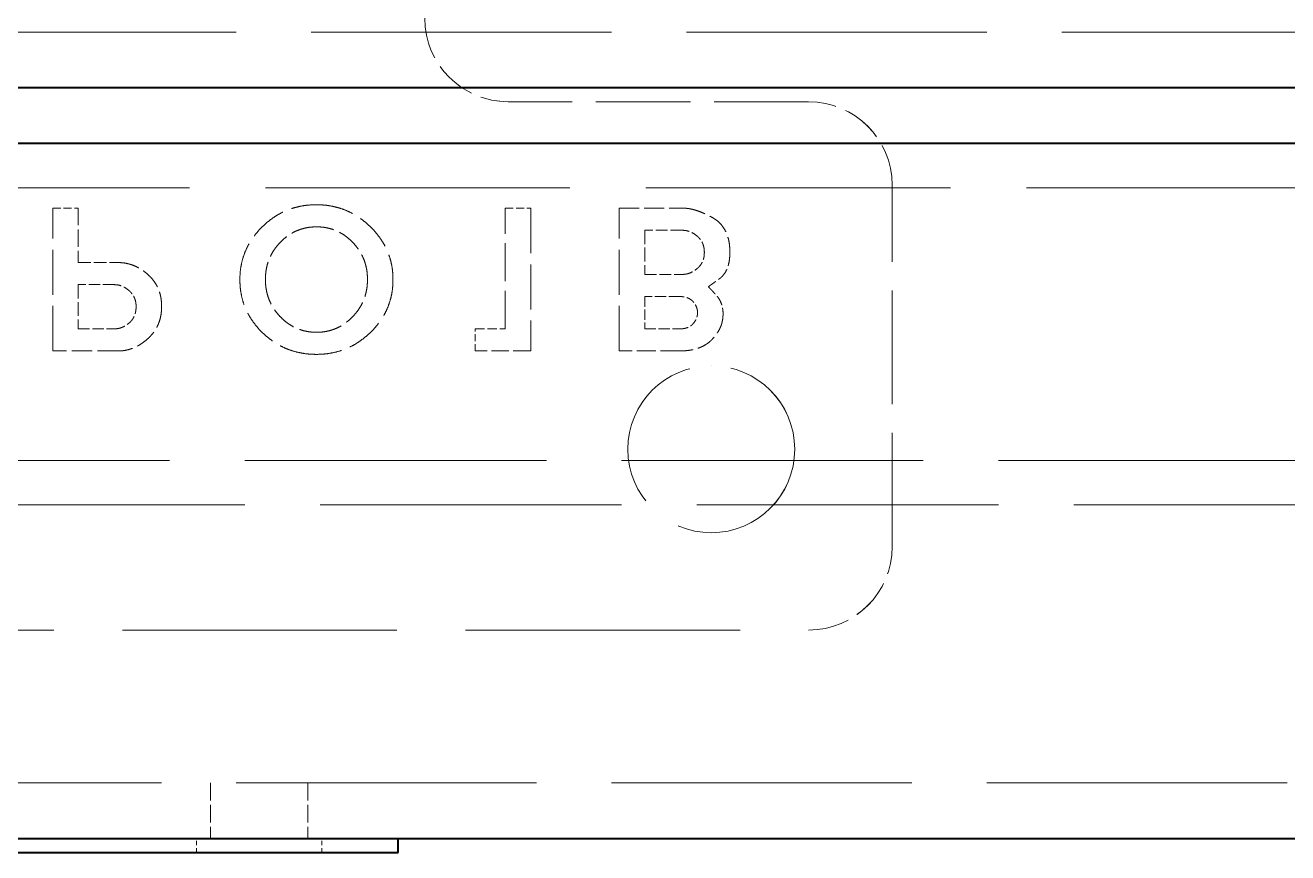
# Model space of a CAD drawing. Header units: millimetres. Extents: x 0 to 5945, y 0 to 4205.
# Drawn here: x 1910.47 to 1955.85, y 2112.45 to 2142.21 of the extents above; entities that cross this region are included whole.
import ezdxf

# ---------------------------------------------------------------- set-up
doc = ezdxf.new("R2010")
doc.units = ezdxf.units.MM
doc.header["$LTSCALE"] = 5
doc.linetypes.add('DASHED', pattern=[0.2067, 0.1654, -0.0413])
doc.layers.add('가려진 것(ISO)', color=2, linetype='DASHED', lineweight=18)
doc.layers.add('가시적인 것(ISO)', color=3, linetype='Continuous', lineweight=40)

msp = doc.modelspace()

# ---------------------------------------------------------------- linework, layer by layer
at = {"layer": '가려진 것(ISO)', "ltscale": 13.050004}
for p, q in [((2106.876, 2141.957), (1580.876, 2141.957)), ((1580.876, 2114.957), (2106.876, 2114.957))]:
    msp.add_line(p, q, dxfattribs=at)
at = {"layer": '가려진 것(ISO)', "ltscale": 0.761779}
for p, q in [((1927.828, 2139.457), (1927.827, 2139.457)), ((1935.127, 2129.957), (1935.126, 2129.957)), ((1935.127, 2123.957), (1935.126, 2123.957)), ((1917.126, 2114.957), (1917.126, 2112.957)), ((1920.626, 2114.957), (1920.626, 2112.957))]:
    msp.add_line(p, q, dxfattribs=at)
at = {"layer": '가려진 것(ISO)', "ltscale": 4.113625}
msp.add_line((1938.627, 2139.457), (1927.828, 2139.457), dxfattribs=at)
at = {"layer": '가려진 것(ISO)', "ltscale": 13.234077}
msp.add_line((1631.876, 2136.357), (2055.876, 2136.357), dxfattribs=at)
at = {"layer": '가려진 것(ISO)', "ltscale": 4.952111}
for p, q in [((1941.626, 2123.457), (1941.626, 2136.457)), ((1941.627, 2123.457), (1941.627, 2136.457))]:
    msp.add_line(p, q, dxfattribs=at)
at = {"layer": '가려진 것(ISO)', "ltscale": 1.956647}
for p, q in [((1911.457, 2130.493), (1911.457, 2135.629)), ((1928.641, 2135.629), (1928.641, 2130.493)), ((1931.82, 2130.493), (1931.82, 2135.629))]:
    msp.add_line(p, q, dxfattribs=at)
at = {"layer": '가려진 것(ISO)', "ltscale": 0.349319}
for p, q in [((1911.457, 2135.629), (1912.375, 2135.629)), ((1927.723, 2135.629), (1928.641, 2135.629))]:
    msp.add_line(p, q, dxfattribs=at)
at = {"layer": '가려진 것(ISO)', "ltscale": 0.745327}
msp.add_line((1912.375, 2135.629), (1912.375, 2133.673), dxfattribs=at)
at = {"layer": '가려진 것(ISO)', "ltscale": 1.653817}
msp.add_line((1927.723, 2131.288), (1927.723, 2135.629), dxfattribs=at)
at = {"layer": '가려진 것(ISO)', "ltscale": 0.867988}
msp.add_line((1931.82, 2135.629), (1934.099, 2135.629), dxfattribs=at)
at = {"layer": '가려진 것(ISO)', "ltscale": 0.510562}
for p, q in [((1934.078, 2134.834), (1932.738, 2134.834)), ((1932.738, 2133.245), (1934.078, 2133.245))]:
    msp.add_line(p, q, dxfattribs=at)
at = {"layer": '가려진 것(ISO)', "ltscale": 0.60556}
for p, q in [((1932.738, 2134.834), (1932.738, 2133.245)), ((1912.375, 2132.878), (1912.375, 2131.288))]:
    msp.add_line(p, q, dxfattribs=at)
at = {"layer": '가려진 것(ISO)', "ltscale": 0.544048}
msp.add_line((1912.375, 2133.673), (1913.803, 2133.673), dxfattribs=at)
at = {"layer": '가려진 것(ISO)', "ltscale": 0.492363}
for p, q in [((1913.667, 2132.878), (1912.375, 2132.878)), ((1912.375, 2131.288), (1913.667, 2131.288))]:
    msp.add_line(p, q, dxfattribs=at)
at = {"layer": '가려진 것(ISO)', "ltscale": 0.479623}
for p, q in [((1933.997, 2132.45), (1932.738, 2132.45)), ((1932.738, 2131.288), (1933.997, 2131.288))]:
    msp.add_line(p, q, dxfattribs=at)
at = {"layer": '가려진 것(ISO)', "ltscale": 0.442498}
msp.add_line((1932.738, 2132.45), (1932.738, 2131.288), dxfattribs=at)
at = {"layer": '가려진 것(ISO)', "ltscale": 0.412651}
msp.add_line((1926.64, 2131.288), (1927.723, 2131.288), dxfattribs=at)
at = {"layer": '가려진 것(ISO)', "ltscale": 0.30273}
msp.add_line((1926.64, 2130.493), (1926.64, 2131.288), dxfattribs=at)
at = {"layer": '가려진 것(ISO)', "ltscale": 0.893467}
msp.add_line((1913.803, 2130.493), (1911.457, 2130.493), dxfattribs=at)
at = {"layer": '가려진 것(ISO)', "ltscale": 0.76207}
msp.add_line((1928.641, 2130.493), (1926.64, 2130.493), dxfattribs=at)
at = {"layer": '가려진 것(ISO)', "ltscale": 0.824675}
msp.add_line((1933.986, 2130.493), (1931.82, 2130.493), dxfattribs=at)
at = {"layer": '가려진 것(ISO)', "ltscale": 13.103877}
for p, q in [((1606.876, 2126.557), (2080.876, 2126.557)), ((2080.876, 2124.957), (1606.876, 2124.957))]:
    msp.add_line(p, q, dxfattribs=at)
at = {"layer": '가려진 것(ISO)', "ltscale": 11.933559}
msp.add_line((1901.627, 2120.457), (1938.627, 2120.457), dxfattribs=at)
at = {"layer": '가려진 것(ISO)', "ltscale": 0.19037}
for p, q in [((1916.626, 2112.457), (1916.626, 2112.957)), ((1921.126, 2112.457), (1921.126, 2112.957))]:
    msp.add_line(p, q, dxfattribs=at)
at = {"layer": '가려진 것(ISO)', "ltscale": 0.003709}
for p, q in [((1910.555, 2112.457), (1910.555, 2112.447)), ((1910.573, 2112.457), (1910.573, 2112.447)), ((1910.594, 2112.457), (1910.594, 2112.447)), ((1910.809, 2112.457), (1910.809, 2112.447)), ((1910.832, 2112.457), (1910.832, 2112.447)), ((1910.855, 2112.457), (1910.855, 2112.447)), ((1911.033, 2112.457), (1911.033, 2112.447)), ((1911.135, 2112.457), (1911.135, 2112.447)), ((1911.207, 2112.457), (1911.207, 2112.447)), ((1911.222, 2112.457), (1911.222, 2112.447)), ((1911.297, 2112.457), (1911.297, 2112.447)), ((1911.364, 2112.457), (1911.364, 2112.447)), ((1911.458, 2112.457), (1911.458, 2112.447)), ((1911.463, 2112.457), (1911.463, 2112.447)), ((1911.563, 2112.457), (1911.563, 2112.447)), ((1911.599, 2112.457), (1911.599, 2112.447)), ((1911.65, 2112.457), (1911.65, 2112.447)), ((1911.655, 2112.457), (1911.655, 2112.447)), ((1911.832, 2112.457), (1911.832, 2112.447)), ((1911.848, 2112.457), (1911.848, 2112.447)), ((1912.26, 2112.457), (1912.26, 2112.447)), ((1912.69, 2112.457), (1912.69, 2112.447)), ((1912.79, 2112.457), (1912.79, 2112.447)), ((1914.79, 2112.457), (1914.79, 2112.447)), ((1918.776, 2112.457), (1918.776, 2112.447))]:
    msp.add_line(p, q, dxfattribs=at)
at = {"layer": '가려진 것(ISO)', "ltscale": 7.180437}
for centre in [(1935.126, 2126.957), (1935.127, 2126.957)]:
    msp.add_circle(centre, 3, dxfattribs=at)
at = {"layer": '가려진 것(ISO)', "ltscale": 1.795034}
for centre, start, end in [((1927.827, 2142.457), 180, 270), ((1927.828, 2142.457), 180, 270), ((1938.626, 2136.457), 0, 90), ((1938.627, 2136.457), 0, 90), ((1938.626, 2123.457), 270, 0), ((1938.627, 2123.457), 270, 0)]:
    msp.add_arc(centre, 3, start, end, dxfattribs=at)
at = {"layer": '가려진 것(ISO)', "ltscale": 1.629742}
msp.add_open_spline([(1918.184, 2133.061), (1918.186, 2133.151), (1918.191, 2133.33), (1918.23, 2133.592), (1918.293, 2133.845), (1918.382, 2134.088), (1918.495, 2134.322), (1918.635, 2134.545), (1918.799, 2134.759), (1918.987, 2134.96), (1919.191, 2135.146), (1919.409, 2135.308), (1919.638, 2135.445), (1919.877, 2135.557), (1920.127, 2135.645), (1920.387, 2135.706), (1920.658, 2135.745), (1920.842, 2135.749), (1920.936, 2135.752)], degree=3, knots=[0, 0, 0, 0, 0.063291, 0.124932, 0.185727, 0.24587, 0.30622, 0.36753, 0.430311, 0.495281, 0.560293, 0.623697, 0.685612, 0.747076, 0.808616, 0.870877, 0.934477, 1, 1, 1, 1], dxfattribs=at)
at = {"layer": '가려진 것(ISO)', "ltscale": 1.628183}
msp.add_open_spline([(1920.936, 2135.752), (1921.028, 2135.749), (1921.21, 2135.745), (1921.479, 2135.706), (1921.737, 2135.644), (1921.986, 2135.557), (1922.224, 2135.444), (1922.453, 2135.308), (1922.671, 2135.145), (1922.877, 2134.961), (1923.066, 2134.759), (1923.232, 2134.545), (1923.374, 2134.322), (1923.488, 2134.088), (1923.577, 2133.845), (1923.641, 2133.592), (1923.681, 2133.33), (1923.685, 2133.151), (1923.687, 2133.061)], degree=3, knots=[0, 0, 0, 0, 0.064915, 0.127912, 0.189797, 0.251186, 0.312506, 0.374481, 0.437945, 0.503352, 0.568537, 0.631651, 0.693257, 0.753763, 0.814041, 0.874948, 0.936649, 1, 1, 1, 1], dxfattribs=at)
msp.add_open_spline([(1920.936, 2135.752), (1921.028, 2135.749), (1921.21, 2135.745), (1921.479, 2135.706), (1921.737, 2135.644), (1921.986, 2135.557), (1922.224, 2135.444), (1922.453, 2135.308), (1922.671, 2135.145), (1922.877, 2134.961), (1923.066, 2134.759), (1923.232, 2134.545), (1923.374, 2134.322), (1923.488, 2134.088), (1923.577, 2133.845), (1923.641, 2133.592), (1923.681, 2133.33), (1923.685, 2133.151), (1923.687, 2133.061)], degree=3, knots=[0, 0, 0, 0, 0.064915, 0.127912, 0.189797, 0.251186, 0.312506, 0.374481, 0.437945, 0.503352, 0.568537, 0.631651, 0.693257, 0.753763, 0.814041, 0.874948, 0.936649, 1, 1, 1, 1], dxfattribs=at)
at = {"layer": '가려진 것(ISO)', "ltscale": 0.994124}
msp.add_open_spline([(1934.099, 2135.629), (1934.139, 2135.628), (1934.22, 2135.626), (1934.344, 2135.609), (1934.473, 2135.582), (1934.606, 2135.543), (1934.743, 2135.494), (1934.885, 2135.434), (1935.032, 2135.363), (1935.182, 2135.285), (1935.326, 2135.192), (1935.452, 2135.078), (1935.558, 2134.946), (1935.646, 2134.797), (1935.713, 2134.631), (1935.762, 2134.448), (1935.79, 2134.248), (1935.794, 2134.109), (1935.795, 2134.037)], degree=3, knots=[0, 0, 0, 0, 0.0454695, 0.0934888, 0.1436277, 0.196604, 0.2525557, 0.3113266, 0.3739047, 0.4396166, 0.5059503, 0.5705255, 0.6345908, 0.7001064, 0.7681206, 0.8401735, 0.9171441, 1, 1, 1, 1], dxfattribs=at)
msp.add_open_spline([(1934.099, 2135.629), (1934.139, 2135.628), (1934.22, 2135.626), (1934.344, 2135.609), (1934.473, 2135.582), (1934.606, 2135.543), (1934.743, 2135.494), (1934.885, 2135.434), (1935.032, 2135.363), (1935.182, 2135.285), (1935.326, 2135.192), (1935.452, 2135.078), (1935.558, 2134.946), (1935.646, 2134.797), (1935.713, 2134.631), (1935.762, 2134.448), (1935.79, 2134.248), (1935.794, 2134.109), (1935.795, 2134.037)], degree=3, knots=[0, 0, 0, 0, 0.0454695, 0.0934888, 0.1436277, 0.196604, 0.2525557, 0.3113266, 0.3739047, 0.4396166, 0.5059503, 0.5705255, 0.6345908, 0.7001064, 0.7681206, 0.8401735, 0.9171441, 1, 1, 1, 1], dxfattribs=at)
at = {"layer": '가려진 것(ISO)', "ltscale": 1.118081}
msp.add_open_spline([(1920.942, 2134.957), (1920.88, 2134.955), (1920.756, 2134.952), (1920.574, 2134.926), (1920.399, 2134.881), (1920.231, 2134.822), (1920.071, 2134.742), (1919.918, 2134.647), (1919.772, 2134.534), (1919.636, 2134.404), (1919.511, 2134.264), (1919.401, 2134.114), (1919.309, 2133.956), (1919.233, 2133.792), (1919.173, 2133.621), (1919.132, 2133.443), (1919.106, 2133.257), (1919.103, 2133.132), (1919.101, 2133.068)], degree=3, knots=[0, 0, 0, 0, 0.0642169, 0.1263866, 0.1875158, 0.248082, 0.3086649, 0.3696568, 0.4323176, 0.4968162, 0.5616371, 0.6245545, 0.6864353, 0.747774, 0.8091524, 0.871392, 0.9348072, 1, 1, 1, 1], dxfattribs=at)
msp.add_open_spline([(1920.942, 2134.957), (1920.88, 2134.955), (1920.756, 2134.952), (1920.574, 2134.926), (1920.399, 2134.881), (1920.231, 2134.822), (1920.071, 2134.742), (1919.918, 2134.647), (1919.772, 2134.534), (1919.636, 2134.404), (1919.511, 2134.264), (1919.401, 2134.114), (1919.309, 2133.956), (1919.233, 2133.792), (1919.173, 2133.621), (1919.132, 2133.443), (1919.106, 2133.257), (1919.103, 2133.132), (1919.101, 2133.068)], degree=3, knots=[0, 0, 0, 0, 0.0642169, 0.1263866, 0.1875158, 0.248082, 0.3086649, 0.3696568, 0.4323176, 0.4968162, 0.5616371, 0.6245545, 0.6864353, 0.747774, 0.8091524, 0.871392, 0.9348072, 1, 1, 1, 1], dxfattribs=at)
at = {"layer": '가려진 것(ISO)', "ltscale": 1.113287}
msp.add_open_spline([(1922.77, 2133.068), (1922.769, 2133.132), (1922.765, 2133.257), (1922.74, 2133.443), (1922.698, 2133.621), (1922.64, 2133.793), (1922.562, 2133.956), (1922.471, 2134.114), (1922.36, 2134.263), (1922.235, 2134.404), (1922.099, 2134.533), (1921.955, 2134.647), (1921.802, 2134.742), (1921.644, 2134.821), (1921.478, 2134.881), (1921.305, 2134.926), (1921.126, 2134.952), (1921.004, 2134.955), (1920.942, 2134.957)], degree=3, knots=[0, 0, 0, 0, 0.065473, 0.129162, 0.191669, 0.253205, 0.314946, 0.377093, 0.440281, 0.505381, 0.570157, 0.63283, 0.693807, 0.754357, 0.814262, 0.87502, 0.936487, 1, 1, 1, 1], dxfattribs=at)
at = {"layer": '가려진 것(ISO)', "ltscale": 0.477811}
msp.add_open_spline([(1934.878, 2134.04), (1934.877, 2134.069), (1934.876, 2134.126), (1934.864, 2134.21), (1934.844, 2134.29), (1934.817, 2134.365), (1934.781, 2134.435), (1934.738, 2134.501), (1934.687, 2134.563), (1934.609, 2134.636), (1934.503, 2134.715), (1934.367, 2134.783), (1934.225, 2134.827), (1934.127, 2134.832), (1934.078, 2134.834)], degree=3, knots=[0, 0, 0, 0, 0.070191, 0.137132, 0.20239, 0.265819, 0.3282, 0.39099, 0.454328, 0.519563, 0.646553, 0.766882, 0.882893, 1, 1, 1, 1], dxfattribs=at)
at = {"layer": '가려진 것(ISO)', "ltscale": 0.941819}
msp.add_open_spline([(1913.803, 2133.673), (1913.853, 2133.671), (1913.951, 2133.669), (1914.096, 2133.647), (1914.237, 2133.613), (1914.375, 2133.565), (1914.509, 2133.502), (1914.64, 2133.426), (1914.766, 2133.337), (1914.888, 2133.235), (1915.002, 2133.122), (1915.1, 2132.999), (1915.185, 2132.869), (1915.252, 2132.729), (1915.307, 2132.583), (1915.343, 2132.427), (1915.367, 2132.264), (1915.37, 2132.153), (1915.371, 2132.096)], degree=3, knots=[0, 0, 0, 0, 0.05998, 0.118968, 0.177474, 0.2364, 0.296069, 0.356869, 0.419289, 0.484327, 0.549383, 0.612895, 0.675306, 0.737718, 0.800338, 0.864752, 0.931121, 1, 1, 1, 1], dxfattribs=at)
msp.add_open_spline([(1913.803, 2133.673), (1913.853, 2133.671), (1913.951, 2133.669), (1914.096, 2133.647), (1914.237, 2133.613), (1914.375, 2133.565), (1914.509, 2133.502), (1914.64, 2133.426), (1914.766, 2133.337), (1914.888, 2133.235), (1915.002, 2133.122), (1915.1, 2132.999), (1915.185, 2132.869), (1915.252, 2132.729), (1915.307, 2132.583), (1915.343, 2132.427), (1915.367, 2132.264), (1915.37, 2132.153), (1915.371, 2132.096)], degree=3, knots=[0, 0, 0, 0, 0.05998, 0.118968, 0.177474, 0.2364, 0.296069, 0.356869, 0.419289, 0.484327, 0.549383, 0.612895, 0.675306, 0.737718, 0.800338, 0.864752, 0.931121, 1, 1, 1, 1], dxfattribs=at)
at = {"layer": '가려진 것(ISO)', "ltscale": 0.477725}
msp.add_open_spline([(1934.078, 2133.245), (1934.127, 2133.247), (1934.225, 2133.252), (1934.367, 2133.296), (1934.504, 2133.364), (1934.608, 2133.444), (1934.687, 2133.517), (1934.737, 2133.579), (1934.781, 2133.644), (1934.817, 2133.714), (1934.844, 2133.789), (1934.864, 2133.869), (1934.876, 2133.953), (1934.877, 2134.01), (1934.878, 2134.04)], degree=3, knots=[0, 0, 0, 0, 0.117128, 0.23316, 0.353512, 0.480979, 0.546226, 0.609576, 0.67174, 0.734132, 0.797573, 0.862843, 0.929797, 1, 1, 1, 1], dxfattribs=at)
at = {"layer": '가려진 것(ISO)', "ltscale": 0.589636}
msp.add_open_spline([(1935.795, 2134.037), (1935.794, 2133.982), (1935.792, 2133.877), (1935.774, 2133.725), (1935.744, 2133.585), (1935.702, 2133.459), (1935.648, 2133.344), (1935.58, 2133.243), (1935.501, 2133.153), (1935.411, 2133.08), (1935.322, 2133.018), (1935.243, 2132.963), (1935.177, 2132.915), (1935.123, 2132.876), (1935.08, 2132.846), (1935.051, 2132.824), (1935.032, 2132.812), (1935.024, 2132.806), (1935.022, 2132.804)], degree=3, knots=[0, 0, 0, 0, 0.105646, 0.204516, 0.296198, 0.381522, 0.46299, 0.540907, 0.616999, 0.693286, 0.76542, 0.827434, 0.880047, 0.923399, 0.956632, 0.980963, 0.995178, 1, 1, 1, 1], dxfattribs=at)
msp.add_open_spline([(1935.795, 2134.037), (1935.794, 2133.982), (1935.792, 2133.877), (1935.774, 2133.725), (1935.744, 2133.585), (1935.702, 2133.459), (1935.648, 2133.344), (1935.58, 2133.243), (1935.501, 2133.153), (1935.411, 2133.08), (1935.322, 2133.018), (1935.243, 2132.963), (1935.177, 2132.915), (1935.123, 2132.876), (1935.08, 2132.846), (1935.051, 2132.824), (1935.032, 2132.812), (1935.024, 2132.806), (1935.022, 2132.804)], degree=3, knots=[0, 0, 0, 0, 0.105646, 0.204516, 0.296198, 0.381522, 0.46299, 0.540907, 0.616999, 0.693286, 0.76542, 0.827434, 0.880047, 0.923399, 0.956632, 0.980963, 0.995178, 1, 1, 1, 1], dxfattribs=at)
at = {"layer": '가려진 것(ISO)', "ltscale": 0.470744}
msp.add_open_spline([(1914.454, 2132.089), (1914.453, 2132.118), (1914.452, 2132.174), (1914.44, 2132.255), (1914.421, 2132.333), (1914.392, 2132.406), (1914.359, 2132.476), (1914.315, 2132.541), (1914.265, 2132.603), (1914.189, 2132.677), (1914.086, 2132.757), (1913.951, 2132.825), (1913.812, 2132.871), (1913.716, 2132.875), (1913.667, 2132.878)], degree=3, knots=[0, 0, 0, 0, 0.0689271, 0.1353421, 0.1998924, 0.2628274, 0.3258005, 0.3888875, 0.4520883, 0.5182866, 0.6468784, 0.7669486, 0.8834435, 1, 1, 1, 1], dxfattribs=at)
at = {"layer": '가려진 것(ISO)', "ltscale": 1.631055}
msp.add_open_spline([(1920.936, 2130.37), (1920.842, 2130.373), (1920.658, 2130.377), (1920.388, 2130.416), (1920.127, 2130.477), (1919.877, 2130.563), (1919.638, 2130.674), (1919.41, 2130.811), (1919.191, 2130.972), (1918.987, 2131.156), (1918.799, 2131.355), (1918.634, 2131.569), (1918.495, 2131.792), (1918.382, 2132.026), (1918.293, 2132.27), (1918.23, 2132.525), (1918.191, 2132.79), (1918.186, 2132.97), (1918.184, 2133.061)], degree=3, knots=[0, 0, 0, 0, 0.06547, 0.129019, 0.191178, 0.252596, 0.313915, 0.375781, 0.439001, 0.503662, 0.568253, 0.630807, 0.692068, 0.75257, 0.812874, 0.873837, 0.936091, 1, 1, 1, 1], dxfattribs=at)
at = {"layer": '가려진 것(ISO)', "ltscale": 1.122817}
msp.add_open_spline([(1919.101, 2133.068), (1919.103, 2133.003), (1919.106, 2132.875), (1919.132, 2132.687), (1919.174, 2132.507), (1919.233, 2132.333), (1919.309, 2132.168), (1919.401, 2132.01), (1919.511, 2131.86), (1919.636, 2131.719), (1919.772, 2131.589), (1919.918, 2131.476), (1920.071, 2131.38), (1920.231, 2131.301), (1920.399, 2131.241), (1920.574, 2131.196), (1920.756, 2131.17), (1920.88, 2131.167), (1920.942, 2131.165)], degree=3, knots=[0, 0, 0, 0, 0.066214, 0.130004, 0.192612, 0.254651, 0.316026, 0.377646, 0.44056, 0.505107, 0.569334, 0.63173, 0.692637, 0.752964, 0.813275, 0.874146, 0.936054, 1, 1, 1, 1], dxfattribs=at)
msp.add_open_spline([(1919.101, 2133.068), (1919.103, 2133.003), (1919.106, 2132.875), (1919.132, 2132.687), (1919.174, 2132.507), (1919.233, 2132.333), (1919.309, 2132.168), (1919.401, 2132.01), (1919.511, 2131.86), (1919.636, 2131.719), (1919.772, 2131.589), (1919.918, 2131.476), (1920.071, 2131.38), (1920.231, 2131.301), (1920.399, 2131.241), (1920.574, 2131.196), (1920.756, 2131.17), (1920.88, 2131.167), (1920.942, 2131.165)], degree=3, knots=[0, 0, 0, 0, 0.066214, 0.130004, 0.192612, 0.254651, 0.316026, 0.377646, 0.44056, 0.505107, 0.569334, 0.63173, 0.692637, 0.752964, 0.813275, 0.874146, 0.936054, 1, 1, 1, 1], dxfattribs=at)
at = {"layer": '가려진 것(ISO)', "ltscale": 1.629498}
msp.add_open_spline([(1923.687, 2133.061), (1923.685, 2132.97), (1923.681, 2132.79), (1923.641, 2132.525), (1923.577, 2132.27), (1923.488, 2132.026), (1923.374, 2131.792), (1923.232, 2131.568), (1923.066, 2131.355), (1922.877, 2131.156), (1922.671, 2130.973), (1922.452, 2130.811), (1922.224, 2130.675), (1921.985, 2130.563), (1921.737, 2130.477), (1921.479, 2130.416), (1921.21, 2130.377), (1921.028, 2130.373), (1920.936, 2130.37)], degree=3, knots=[0, 0, 0, 0, 0.06397, 0.126284, 0.187359, 0.247797, 0.308455, 0.370012, 0.432899, 0.497705, 0.562762, 0.626042, 0.687967, 0.749142, 0.810408, 0.872191, 0.935137, 1, 1, 1, 1], dxfattribs=at)
msp.add_open_spline([(1923.687, 2133.061), (1923.685, 2132.97), (1923.681, 2132.79), (1923.641, 2132.525), (1923.577, 2132.27), (1923.488, 2132.026), (1923.374, 2131.792), (1923.232, 2131.568), (1923.066, 2131.355), (1922.877, 2131.156), (1922.671, 2130.973), (1922.452, 2130.811), (1922.224, 2130.675), (1921.985, 2130.563), (1921.737, 2130.477), (1921.479, 2130.416), (1921.21, 2130.377), (1921.028, 2130.373), (1920.936, 2130.37)], degree=3, knots=[0, 0, 0, 0, 0.06397, 0.126284, 0.187359, 0.247797, 0.308455, 0.370012, 0.432899, 0.497705, 0.562762, 0.626042, 0.687967, 0.749142, 0.810408, 0.872191, 0.935137, 1, 1, 1, 1], dxfattribs=at)
at = {"layer": '가려진 것(ISO)', "ltscale": 1.118026}
msp.add_open_spline([(1920.942, 2131.165), (1921.004, 2131.167), (1921.126, 2131.17), (1921.305, 2131.197), (1921.478, 2131.241), (1921.644, 2131.301), (1921.802, 2131.38), (1921.954, 2131.476), (1922.099, 2131.59), (1922.235, 2131.719), (1922.361, 2131.86), (1922.47, 2132.01), (1922.562, 2132.168), (1922.64, 2132.333), (1922.698, 2132.507), (1922.74, 2132.687), (1922.765, 2132.875), (1922.769, 2133.003), (1922.77, 2133.068)], degree=3, knots=[0, 0, 0, 0, 0.0632441, 0.1244499, 0.1849508, 0.2446018, 0.3048955, 0.3657877, 0.4281946, 0.4926964, 0.5575205, 0.6207042, 0.6825881, 0.7443622, 0.8065622, 0.8694389, 0.9335027, 1, 1, 1, 1], dxfattribs=at)
at = {"layer": '가려진 것(ISO)', "ltscale": 0.441879}
msp.add_open_spline([(1935.022, 2132.804), (1935.024, 2132.802), (1935.028, 2132.796), (1935.042, 2132.784), (1935.062, 2132.762), (1935.091, 2132.73), (1935.129, 2132.692), (1935.173, 2132.642), (1935.227, 2132.585), (1935.288, 2132.521), (1935.349, 2132.451), (1935.403, 2132.373), (1935.449, 2132.291), (1935.487, 2132.204), (1935.515, 2132.113), (1935.536, 2132.018), (1935.549, 2131.918), (1935.55, 2131.85), (1935.551, 2131.815)], degree=3, knots=[0, 0, 0, 0, 0.005274, 0.020418, 0.046636, 0.083372, 0.129984, 0.187113, 0.254718, 0.332803, 0.415179, 0.496294, 0.577422, 0.658218, 0.740281, 0.823819, 0.910154, 1, 1, 1, 1], dxfattribs=at)
msp.add_open_spline([(1935.022, 2132.804), (1935.024, 2132.802), (1935.028, 2132.796), (1935.042, 2132.784), (1935.062, 2132.762), (1935.091, 2132.73), (1935.129, 2132.692), (1935.173, 2132.642), (1935.227, 2132.585), (1935.288, 2132.521), (1935.349, 2132.451), (1935.403, 2132.373), (1935.449, 2132.291), (1935.487, 2132.204), (1935.515, 2132.113), (1935.536, 2132.018), (1935.549, 2131.918), (1935.55, 2131.85), (1935.551, 2131.815)], degree=3, knots=[0, 0, 0, 0, 0.005274, 0.020418, 0.046636, 0.083372, 0.129984, 0.187113, 0.254718, 0.332803, 0.415179, 0.496294, 0.577422, 0.658218, 0.740281, 0.823819, 0.910154, 1, 1, 1, 1], dxfattribs=at)
at = {"layer": '가려진 것(ISO)', "ltscale": 0.367204}
msp.add_open_spline([(1934.633, 2131.869), (1934.631, 2131.904), (1934.627, 2131.975), (1934.596, 2132.079), (1934.543, 2132.177), (1934.485, 2132.254), (1934.429, 2132.311), (1934.381, 2132.348), (1934.328, 2132.379), (1934.271, 2132.405), (1934.209, 2132.425), (1934.142, 2132.439), (1934.071, 2132.448), (1934.022, 2132.449), (1933.997, 2132.45)], degree=3, knots=[0, 0, 0, 0, 0.109636, 0.220116, 0.334575, 0.456362, 0.519476, 0.582364, 0.644615, 0.709867, 0.776668, 0.847666, 0.921596, 1, 1, 1, 1], dxfattribs=at)
at = {"layer": '가려진 것(ISO)', "ltscale": 0.477073}
msp.add_open_spline([(1913.667, 2131.288), (1913.715, 2131.29), (1913.811, 2131.295), (1913.951, 2131.338), (1914.085, 2131.405), (1914.188, 2131.483), (1914.266, 2131.554), (1914.315, 2131.617), (1914.359, 2131.682), (1914.393, 2131.754), (1914.421, 2131.831), (1914.44, 2131.913), (1914.452, 2131.999), (1914.453, 2132.059), (1914.454, 2132.089)], degree=3, knots=[0, 0, 0, 0, 0.115007, 0.229516, 0.347298, 0.472802, 0.537058, 0.600009, 0.662895, 0.725717, 0.790677, 0.857337, 0.926651, 1, 1, 1, 1], dxfattribs=at)
at = {"layer": '가려진 것(ISO)', "ltscale": 0.948755}
msp.add_open_spline([(1915.371, 2132.096), (1915.37, 2132.038), (1915.367, 2131.924), (1915.343, 2131.758), (1915.306, 2131.6), (1915.252, 2131.45), (1915.181, 2131.309), (1915.097, 2131.175), (1914.995, 2131.052), (1914.882, 2130.937), (1914.758, 2130.835), (1914.631, 2130.743), (1914.501, 2130.665), (1914.367, 2130.603), (1914.231, 2130.554), (1914.091, 2130.518), (1913.948, 2130.496), (1913.852, 2130.494), (1913.803, 2130.493)], degree=3, knots=[0, 0, 0, 0, 0.069909, 0.136933, 0.202086, 0.265329, 0.328313, 0.391445, 0.455274, 0.52067, 0.585772, 0.648493, 0.709238, 0.768123, 0.826384, 0.883811, 0.941609, 1, 1, 1, 1], dxfattribs=at)
msp.add_open_spline([(1915.371, 2132.096), (1915.37, 2132.038), (1915.367, 2131.924), (1915.343, 2131.758), (1915.306, 2131.6), (1915.252, 2131.45), (1915.181, 2131.309), (1915.097, 2131.175), (1914.995, 2131.052), (1914.882, 2130.937), (1914.758, 2130.835), (1914.631, 2130.743), (1914.501, 2130.665), (1914.367, 2130.603), (1914.231, 2130.554), (1914.091, 2130.518), (1913.948, 2130.496), (1913.852, 2130.494), (1913.803, 2130.493)], degree=3, knots=[0, 0, 0, 0, 0.069909, 0.136933, 0.202086, 0.265329, 0.328313, 0.391445, 0.455274, 0.52067, 0.585772, 0.648493, 0.709238, 0.768123, 0.826384, 0.883811, 0.941609, 1, 1, 1, 1], dxfattribs=at)
at = {"layer": '가려진 것(ISO)', "ltscale": 0.873365}
msp.add_open_spline([(1935.551, 2131.815), (1935.549, 2131.774), (1935.546, 2131.692), (1935.528, 2131.57), (1935.496, 2131.451), (1935.453, 2131.335), (1935.396, 2131.222), (1935.327, 2131.113), (1935.246, 2131.005), (1935.153, 2130.902), (1935.049, 2130.805), (1934.931, 2130.721), (1934.801, 2130.65), (1934.661, 2130.591), (1934.508, 2130.547), (1934.344, 2130.516), (1934.169, 2130.497), (1934.048, 2130.494), (1933.986, 2130.493)], degree=3, knots=[0, 0, 0, 0, 0.054271, 0.10739, 0.160881, 0.214697, 0.269321, 0.325881, 0.384242, 0.445346, 0.507599, 0.570063, 0.63424, 0.700202, 0.769318, 0.841918, 0.918659, 1, 1, 1, 1], dxfattribs=at)
msp.add_open_spline([(1935.551, 2131.815), (1935.549, 2131.774), (1935.546, 2131.692), (1935.528, 2131.57), (1935.496, 2131.451), (1935.453, 2131.335), (1935.396, 2131.222), (1935.327, 2131.113), (1935.246, 2131.005), (1935.153, 2130.902), (1935.049, 2130.805), (1934.931, 2130.721), (1934.801, 2130.65), (1934.661, 2130.591), (1934.508, 2130.547), (1934.344, 2130.516), (1934.169, 2130.497), (1934.048, 2130.494), (1933.986, 2130.493)], degree=3, knots=[0, 0, 0, 0, 0.054271, 0.10739, 0.160881, 0.214697, 0.269321, 0.325881, 0.384242, 0.445346, 0.507599, 0.570063, 0.63424, 0.700202, 0.769318, 0.841918, 0.918659, 1, 1, 1, 1], dxfattribs=at)
at = {"layer": '가려진 것(ISO)', "ltscale": 0.36707}
msp.add_open_spline([(1933.997, 2131.288), (1934.022, 2131.288), (1934.071, 2131.289), (1934.142, 2131.298), (1934.209, 2131.312), (1934.271, 2131.332), (1934.329, 2131.358), (1934.381, 2131.39), (1934.429, 2131.427), (1934.485, 2131.484), (1934.542, 2131.561), (1934.597, 2131.659), (1934.627, 2131.763), (1934.631, 2131.833), (1934.633, 2131.869)], degree=3, knots=[0, 0, 0, 0, 0.078433, 0.152389, 0.223413, 0.290239, 0.355514, 0.4183, 0.48121, 0.544347, 0.666179, 0.779804, 0.890324, 1, 1, 1, 1], dxfattribs=at)
at = {"layer": '가시적인 것(ISO)'}
for p, q in [((2108.876, 2139.957), (1578.876, 2139.957)), ((2108.876, 2137.957), (1578.876, 2137.957)), ((1578.876, 2112.957), (2108.876, 2112.957)), ((1923.876, 2112.457), (1923.876, 2112.957)), ((1914.868, 2112.447), (1860.003, 2112.447)), ((1860.006, 2112.457), (1923.876, 2112.457)), ((1914.868, 2112.457), (1914.868, 2112.447)), ((1918.876, 2112.447), (1914.868, 2112.447)), ((1918.876, 2112.457), (1918.876, 2112.447))]:
    msp.add_line(p, q, dxfattribs=at)

doc.saveas('drawing.dxf')
